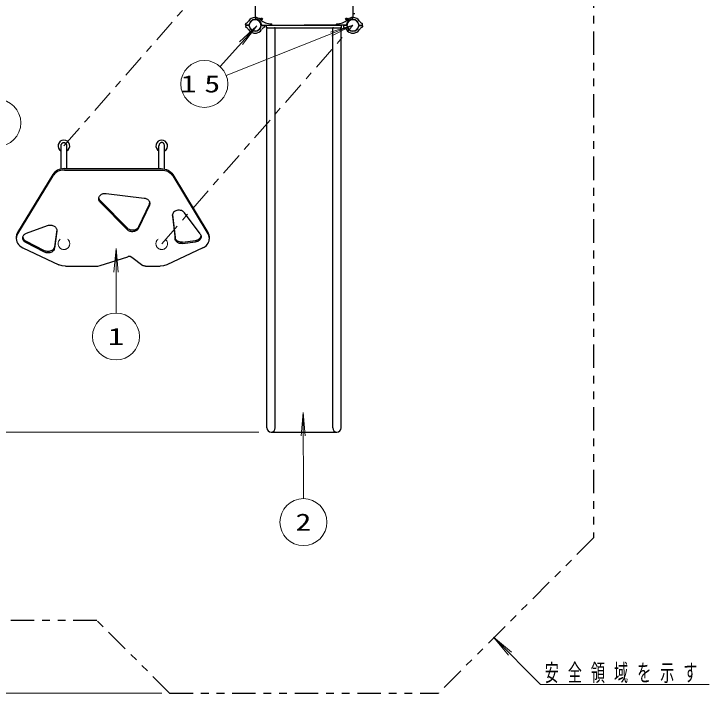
# Model space of a CAD drawing. Units: millimetres on the paper, scale 1:60. Extents: x -385 to 0, y -594 to 267.
# Drawn here: x -244 to -155.2, y 91.4 to 178.2 of the extents above; entities that cross this region are included whole.
import ezdxf
from ezdxf.enums import TextEntityAlignment as Align

# ---------------------------------------------------------------- set-up
doc = ezdxf.new("R2010")
doc.units = ezdxf.units.MM
doc.linetypes.add('USER2', pattern=[6, 3, -1, 1, -1])
doc.linetypes.add('USER3', pattern=[8, 3, -1, 1, -1, 1, -1])
doc.layers.add('LY_1', color=7, linetype='Continuous', lineweight=25)
doc.styles.add('ＭＳ ゴシック', font='')
doc.styles.get('ＭＳ ゴシック').set_extended_font_data('MS Gothic')

msp = doc.modelspace()

# ---------------------------------------------------------------- linework, layer by layer
at = {"layer": 'LY_1', "linetype": 'USER3'}
for p, q in [((-169.951, 215.954), (-169.951, 111.233)), ((-169.951, 111.233), (-189.767, 91.417)), ((-233.411, 100.708), (-313.707, 100.708)), ((-224.12, 91.417), (-233.411, 100.708)), ((-224.12, 91.417), (-189.767, 91.417))]:
    msp.add_line(p, q, dxfattribs=at)
at = {"layer": 'LY_1', "linetype": 'USER2', "lineweight": 13}
for p, q in [((-237.617, 161.331), (-213.194, 189.234)), ((-225.117, 148.831), (-200.694, 176.734))]:
    msp.add_line(p, q, dxfattribs=at)
at = {"layer": 'LY_1'}
for p, q in [((-213.169, 182.984), (-213.169, 177.644)), ((-200.719, 182.984), (-200.719, 177.644)), ((-200.46, 178.192), (-200.61, 178.192)), ((-214.401, 176.793), (-214.396, 176.915)), ((-213.975, 176.759), (-214.367, 176.759)), ((-212.412, 176.759), (-206.944, 176.759)), ((-211.685, 176.734), (-202.202, 176.734)), ((-211.069, 176.794), (-211.074, 176.881)), ((-201.475, 176.759), (-206.944, 176.759)), ((-202.818, 176.794), (-202.813, 176.881)), ((-199.912, 176.759), (-199.52, 176.759)), ((-199.486, 176.793), (-199.491, 176.915)), ((-214.401, 176.674), (-214.396, 176.543)), ((-213.975, 176.709), (-214.367, 176.709)), ((-212.412, 176.709), (-212.02, 176.709)), ((-211.986, 176.674), (-211.991, 176.553)), ((-211.735, 176.467), (-211.735, 176.684)), ((-211.694, 125.292), (-211.694, 176.334)), ((-211.685, 176.417), (-202.202, 176.417)), ((-210.61, 125.292), (-210.61, 176.334)), ((-203.277, 125.292), (-203.277, 176.334)), ((-202.194, 125.292), (-202.194, 176.334)), ((-202.152, 176.467), (-202.152, 176.684)), ((-201.901, 176.674), (-201.896, 176.553)), ((-201.475, 176.709), (-201.867, 176.709)), ((-199.912, 176.709), (-199.52, 176.709)), ((-199.486, 176.674), (-199.491, 176.543)), ((-213.36, 175.748), (-213.36, 175.745)), ((-213.027, 175.748), (-213.027, 175.745)), ((-200.86, 175.748), (-200.86, 175.745)), ((-200.527, 175.748), (-200.527, 175.745)), ((-237.973, 158.383), (-237.973, 161.331)), ((-237.261, 158.428), (-237.261, 161.331)), ((-225.473, 158.428), (-225.473, 161.331)), ((-224.761, 158.383), (-224.761, 161.331)), ((-237.546, 158.428), (-225.188, 158.428)), ((-237.546, 158.247), (-225.188, 158.247)), ((-239.039, 157.671), (-243.526, 150.271)), ((-239.039, 157.489), (-243.526, 150.09)), ((-223.695, 157.671), (-219.208, 150.271)), ((-223.695, 157.489), (-219.208, 150.09)), ((-232.213, 155.255), (-227.356, 154.667)), ((-229.502, 150.799), (-232.983, 154.332)), ((-229.502, 150.617), (-232.983, 154.151)), ((-226.7, 153.929), (-228.076, 150.983)), ((-226.7, 153.747), (-228.076, 150.802)), ((-220.213, 150.09), (-222.223, 152.788)), ((-223.764, 152.367), (-223.423, 149.457)), ((-223.761, 152.521), (-223.423, 149.638)), ((-242.374, 150.18), (-239.69, 151.15)), ((-238.528, 150.615), (-238.817, 148.444)), ((-238.526, 150.451), (-238.817, 148.262)), ((-243.7, 149.664), (-243.7, 149.482)), ((-222.466, 149.029), (-220.796, 149.241)), ((-219.034, 149.482), (-219.034, 149.664)), ((-240.086, 147.938), (-242.478, 149.158)), ((-240.086, 147.757), (-242.478, 148.976)), ((-222.466, 148.847), (-220.796, 149.059)), ((-242.861, 148.297), (-238.251, 146.139)), ((-219.873, 148.297), (-224.483, 146.139)), ((-232.966, 146.053), (-229.462, 147.17)), ((-228.948, 147.094), (-227.537, 146.064)), ((-237.424, 145.96), (-233.571, 145.96)), ((-227.204, 145.96), (-225.31, 145.96)), ((-211.152, 124.751), (-202.735, 124.751))]:
    msp.add_line(p, q, dxfattribs=at)
at = {"layer": 'LY_1', "lineweight": 13}
for p, q in [((-216.885, 170.341), (-200.694, 176.734)), ((-200.694, 176.734), (-203.569, 175.88)), ((-200.694, 176.734), (-203.377, 175.393)), ((-217.663, 171.465), (-212.971, 176.654)), ((-212.971, 176.654), (-215.169, 174.612)), ((-212.971, 176.654), (-214.781, 174.262)), ((-230.96, 148.206), (-231.221, 145.217)), ((-230.96, 148.206), (-230.698, 145.217)), ((-230.96, 139.979), (-230.96, 148.206)), ((-207.061, 127.284), (-207.314, 124.294)), ((-207.061, 127.284), (-206.791, 124.296)), ((-207.027, 116.258), (-207.061, 127.284)), ((-212.694, 124.751), (-359.919, 124.751)), ((-182.756, 98.567), (-180.828, 96.269)), ((-182.756, 98.567), (-180.458, 96.639)), ((-176.72, 92.531), (-182.756, 98.567)), ((-176.72, 92.531), (-155.195, 92.531)), ((-225.12, 91.417), (-369.919, 91.417))]:
    msp.add_line(p, q, dxfattribs=at)
at = {"layer": 'LY_1'}
for points in [[(-237.973, 161.331), (-237.97, 161.388), (-237.961, 161.443), (-237.946, 161.497), (-237.925, 161.548), (-237.899, 161.595), (-237.869, 161.638), (-237.834, 161.676), (-237.795, 161.707), (-237.753, 161.732), (-237.709, 161.751), (-237.663, 161.762), (-237.617, 161.765), (-237.571, 161.762), (-237.525, 161.751), (-237.481, 161.732), (-237.439, 161.707), (-237.4, 161.676), (-237.365, 161.638), (-237.335, 161.595), (-237.309, 161.548), (-237.288, 161.497), (-237.273, 161.443), (-237.264, 161.388), (-237.261, 161.331)], [(-224.761, 161.331), (-224.764, 161.388), (-224.773, 161.443), (-224.788, 161.497), (-224.809, 161.548), (-224.835, 161.595), (-224.865, 161.638), (-224.9, 161.676), (-224.939, 161.707), (-224.981, 161.732), (-225.025, 161.751), (-225.071, 161.762), (-225.117, 161.765), (-225.163, 161.762), (-225.209, 161.751), (-225.253, 161.732), (-225.295, 161.707), (-225.334, 161.676), (-225.369, 161.638), (-225.399, 161.595), (-225.425, 161.548), (-225.446, 161.497), (-225.461, 161.443), (-225.47, 161.388), (-225.473, 161.331)], [(-237.546, 158.428), (-237.777, 158.415), (-238.003, 158.376), (-238.22, 158.312), (-238.424, 158.224), (-238.612, 158.113), (-238.778, 157.982), (-238.922, 157.834), (-239.039, 157.671)], [(-237.546, 158.247), (-237.777, 158.234), (-238.003, 158.195), (-238.22, 158.13), (-238.424, 158.042), (-238.612, 157.931), (-238.778, 157.801), (-238.922, 157.652), (-239.039, 157.489)], [(-225.188, 158.428), (-224.958, 158.415), (-224.732, 158.376), (-224.514, 158.312), (-224.31, 158.224), (-224.123, 158.113), (-223.956, 157.982), (-223.812, 157.834), (-223.695, 157.671)], [(-225.188, 158.247), (-224.958, 158.234), (-224.732, 158.195), (-224.514, 158.13), (-224.31, 158.042), (-224.123, 157.931), (-223.956, 157.801), (-223.812, 157.652), (-223.695, 157.489)], [(-232.983, 154.151), (-233.054, 154.235), (-233.109, 154.326), (-233.146, 154.424), (-233.165, 154.525), (-233.166, 154.627), (-233.148, 154.728), (-233.112, 154.826), (-233.058, 154.918), (-232.988, 155.003), (-232.904, 155.078), (-232.807, 155.142), (-232.699, 155.193), (-232.583, 155.231), (-232.462, 155.254), (-232.337, 155.262), (-232.213, 155.255)], [(-233.161, 154.67), (-233.1, 154.491), (-232.983, 154.332)], [(-227.356, 154.667), (-227.249, 154.648), (-227.145, 154.617), (-227.047, 154.576), (-226.957, 154.524), (-226.876, 154.463), (-226.805, 154.394), (-226.746, 154.318), (-226.7, 154.236), (-226.667, 154.15), (-226.649, 154.061), (-226.645, 153.971), (-226.655, 153.881), (-226.673, 153.813), (-226.7, 153.747)], [(-226.7, 153.929), (-226.67, 154.004), (-226.652, 154.082)], [(-222.223, 152.788), (-222.296, 152.87), (-222.383, 152.943), (-222.482, 153.005), (-222.591, 153.054), (-222.708, 153.089), (-222.829, 153.109), (-222.954, 153.114), (-223.077, 153.104), (-223.198, 153.079), (-223.313, 153.04), (-223.419, 152.987), (-223.515, 152.922), (-223.597, 152.846), (-223.665, 152.76), (-223.717, 152.668), (-223.751, 152.57), (-223.767, 152.469), (-223.764, 152.367)], [(-239.69, 151.15), (-239.588, 151.18), (-239.481, 151.2), (-239.373, 151.208), (-239.264, 151.204), (-239.157, 151.188), (-239.053, 151.161), (-238.954, 151.124), (-238.862, 151.076), (-238.778, 151.018), (-238.704, 150.953), (-238.642, 150.88), (-238.591, 150.8), (-238.554, 150.716), (-238.531, 150.629), (-238.521, 150.54), (-238.526, 150.451)], [(-228.076, 150.983), (-228.121, 150.902), (-228.179, 150.827), (-228.249, 150.758), (-228.329, 150.697), (-228.418, 150.645), (-228.515, 150.604), (-228.617, 150.573), (-228.724, 150.553), (-228.832, 150.545), (-228.942, 150.549), (-229.049, 150.564), (-229.153, 150.59), (-229.252, 150.628), (-229.345, 150.676), (-229.428, 150.733), (-229.502, 150.799)], [(-243.526, 150.271), (-243.656, 149.976), (-243.7, 149.664)], [(-243.526, 150.09), (-243.621, 149.899), (-243.679, 149.698), (-243.7, 149.492), (-243.683, 149.286), (-243.628, 149.085), (-243.537, 148.893), (-243.411, 148.714), (-243.254, 148.553), (-243.069, 148.413), (-242.861, 148.297)], [(-242.478, 148.976), (-242.569, 149.03), (-242.651, 149.094), (-242.722, 149.166), (-242.78, 149.246), (-242.824, 149.331), (-242.854, 149.42), (-242.869, 149.512), (-242.869, 149.604), (-242.853, 149.696), (-242.822, 149.785), (-242.777, 149.87), (-242.719, 149.949), (-242.648, 150.021), (-242.566, 150.084), (-242.474, 150.138), (-242.374, 150.18)], [(-228.076, 150.802), (-228.121, 150.721), (-228.179, 150.645), (-228.249, 150.576), (-228.329, 150.515), (-228.418, 150.464), (-228.515, 150.422), (-228.617, 150.391), (-228.724, 150.372), (-228.832, 150.363), (-228.942, 150.367), (-229.049, 150.382), (-229.153, 150.409), (-229.252, 150.446), (-229.345, 150.494), (-229.428, 150.551), (-229.502, 150.617)], [(-220.213, 150.09), (-220.161, 150.008), (-220.123, 149.921), (-220.099, 149.831), (-220.091, 149.739), (-220.097, 149.648), (-220.119, 149.557), (-220.155, 149.47), (-220.206, 149.388), (-220.269, 149.312), (-220.344, 149.243), (-220.43, 149.184), (-220.525, 149.135), (-220.627, 149.096), (-220.735, 149.069), (-220.765, 149.064), (-220.796, 149.059)], [(-219.873, 148.297), (-219.707, 148.386), (-219.555, 148.491), (-219.419, 148.609), (-219.301, 148.74), (-219.204, 148.882), (-219.127, 149.032), (-219.073, 149.189), (-219.042, 149.349), (-219.034, 149.512), (-219.05, 149.674), (-219.09, 149.834), (-219.152, 149.988), (-219.179, 150.039), (-219.208, 150.09)], [(-219.037, 149.573), (-219.035, 149.709), (-219.048, 149.844), (-219.078, 149.977), (-219.124, 150.107), (-219.163, 150.19), (-219.208, 150.271)], [(-242.863, 149.647), (-242.838, 149.549), (-242.796, 149.455), (-242.737, 149.367), (-242.664, 149.287), (-242.576, 149.217), (-242.478, 149.158)], [(-222.466, 149.029), (-222.601, 149.021), (-222.736, 149.031), (-222.868, 149.059), (-222.992, 149.104), (-223.105, 149.164), (-223.205, 149.239), (-223.289, 149.327), (-223.354, 149.424), (-223.399, 149.529), (-223.423, 149.638)], [(-222.466, 148.847), (-222.601, 148.839), (-222.736, 148.849), (-222.868, 148.877), (-222.992, 148.922), (-223.105, 148.983), (-223.205, 149.058), (-223.289, 149.145), (-223.354, 149.242), (-223.399, 149.347), (-223.423, 149.457)], [(-220.796, 149.241), (-220.666, 149.266), (-220.543, 149.308), (-220.43, 149.366), (-220.329, 149.438), (-220.243, 149.522), (-220.175, 149.616), (-220.127, 149.718), (-220.098, 149.825)], [(-238.817, 148.444), (-238.839, 148.347), (-238.877, 148.254), (-238.931, 148.166), (-239, 148.086), (-239.083, 148.014), (-239.177, 147.953), (-239.281, 147.904), (-239.393, 147.868), (-239.509, 147.845), (-239.629, 147.836), (-239.749, 147.841), (-239.867, 147.86), (-239.98, 147.893), (-240.086, 147.938)], [(-238.817, 148.262), (-238.839, 148.166), (-238.877, 148.072), (-238.931, 147.985), (-239, 147.904), (-239.083, 147.833), (-239.177, 147.772), (-239.281, 147.723), (-239.393, 147.686), (-239.509, 147.663), (-239.629, 147.654), (-239.749, 147.659), (-239.867, 147.678), (-239.98, 147.711), (-240.086, 147.757)], [(-228.948, 147.094), (-229.002, 147.129), (-229.062, 147.157), (-229.125, 147.178), (-229.192, 147.192), (-229.26, 147.198), (-229.329, 147.196), (-229.396, 147.187), (-229.462, 147.17)], [(-237.424, 145.96), (-237.852, 146.005), (-238.251, 146.139)], [(-233.571, 145.96), (-233.263, 145.983), (-232.966, 146.053)], [(-227.204, 145.96), (-227.295, 145.966), (-227.382, 145.986), (-227.464, 146.019), (-227.537, 146.064)], [(-224.483, 146.139), (-224.882, 146.005), (-225.31, 145.96)]]:
    msp.add_lwpolyline(points, dxfattribs=at)
for centre, radius in [((-212.369, 177.559), 0.108), ((-201.518, 177.559), 0.108), ((-213.194, 176.734), 0.743), ((-200.694, 176.734), 0.743)]:
    msp.add_circle(centre, radius, dxfattribs=at)
at = {"layer": 'LY_1', "lineweight": 13}
for centre in [(-219.676, 169.239), (-246.119, 164.268), (-230.96, 136.979), (-207.018, 113.258)]:
    msp.add_circle(centre, 3, dxfattribs=at)
at = {"layer": 'LY_1', "linetype": 'USER3', "lineweight": 13}
for centre in [(-237.617, 148.831), (-225.117, 148.831)]:
    msp.add_circle(centre, 0.743, dxfattribs=at)
at = {"layer": 'LY_1'}
for centre, radius, start, end in [((-213.194, 176.734), 1, 90, 147.27281), ((-213.194, 176.734), 1, 47.78276, 90), ((-213.085, 177.644), 0.0833, 180, 263.21282), ((-200.694, 176.734), 1, 90, 132.21724), ((-200.802, 177.644), 0.0833, 276.78718, 0), ((-200.694, 176.734), 1, 32.7272, 90), ((-214.367, 176.792), 0.0333, 178, 270), ((-214.313, 176.912), 0.0833, 117.45884, 178), ((-214.736, 177.725), 0.833, 297.45884, 327.27281), ((-213.975, 176.792), 0.0333, 270, 355.72934), ((-213.194, 176.734), 0.75, 90, 175.72934), ((-213.194, 176.734), 0.75, 4.27066, 90), ((-213.194, 176.734), 0.833, 6.78718, 83.21282), ((-211.066, 179.079), 2.167, 227.78276, 268.91585), ((-212.412, 176.792), 0.0333, 184.27066, 270), ((-212.283, 176.842), 0.0833, 186.78718, 270), ((-211.685, 176.684), 0.05, 90, 180), ((-211.107, 176.88), 0.0333, 3, 88.91585), ((-211.103, 176.792), 0.0333, 270, 3), ((-202.784, 176.792), 0.0333, 177, 270), ((-202.78, 176.88), 0.0333, 91.08415, 177), ((-202.821, 179.079), 2.167, 271.08415, 312.21724), ((-202.202, 176.684), 0.05, 0, 90), ((-201.604, 176.842), 0.0833, 270, 353.21282), ((-200.694, 176.734), 0.833, 96.78718, 173.21282), ((-201.475, 176.792), 0.0333, 270, 355.72934), ((-200.694, 176.734), 0.75, 90, 175.72934), ((-200.694, 176.734), 0.75, 4.27066, 90), ((-199.912, 176.792), 0.0333, 184.27066, 270), ((-199.151, 177.725), 0.833, 212.72719, 242.54116), ((-199.574, 176.912), 0.0833, 2, 62.54116), ((-199.52, 176.792), 0.0333, 270, 2), ((-214.367, 176.676), 0.0333, 90, 182), ((-214.313, 176.556), 0.0833, 182, 242.54116), ((-214.736, 175.743), 0.833, 32.7272, 62.54116), ((-213.194, 176.734), 1, 212.72719, 270), ((-213.975, 176.676), 0.0333, 4.27066, 90), ((-213.194, 176.734), 0.75, 184.27066, 270), ((-213.194, 176.734), 0.75, 270, 355.72934), ((-213.194, 176.734), 1, 270, 327.27281), ((-212.412, 176.676), 0.0333, 90, 175.72934), ((-211.651, 175.743), 0.833, 117.45884, 147.27281), ((-212.074, 176.556), 0.0833, 297.45884, 358), ((-212.02, 176.676), 0.0333, 358, 90), ((-211.685, 176.467), 0.05, 180, 270), ((-211.61, 176.334), 0.0833, 90, 180), ((-210.694, 176.334), 0.0833, 0, 90), ((-203.194, 176.334), 0.0833, 90, 180), ((-202.277, 176.334), 0.0833, 0, 90), ((-202.202, 176.467), 0.05, 270, 0), ((-201.867, 176.676), 0.0333, 90, 182), ((-201.813, 176.556), 0.0833, 182, 242.54116), ((-202.236, 175.743), 0.833, 32.7272, 62.54116), ((-200.694, 176.734), 1, 212.72719, 270), ((-201.475, 176.676), 0.0333, 4.27066, 90), ((-200.694, 176.734), 0.75, 184.27066, 270), ((-200.694, 176.734), 0.75, 270, 355.72934), ((-200.694, 176.734), 1, 270, 327.27281), ((-199.912, 176.676), 0.0333, 90, 175.72934), ((-199.151, 175.743), 0.833, 117.45884, 147.27281), ((-199.574, 176.556), 0.0833, 297.45884, 358), ((-199.52, 176.676), 0.0333, 358, 90), ((-213.344, 175.745), 0.0167, 180, 261.37307), ((-213.194, 176.734), 1.017, 261.37307, 270), ((-213.194, 176.734), 1.017, 270, 278.62693), ((-213.044, 175.745), 0.0167, 278.62693, 0), ((-200.844, 175.745), 0.0167, 180, 261.37307), ((-200.694, 176.734), 1.017, 261.37307, 270), ((-200.694, 176.734), 1.017, 270, 278.62693), ((-200.544, 175.745), 0.0167, 278.62693, 0), ((-237.617, 161.331), 0.743, 298.63557, 241.36443), ((-225.117, 161.331), 0.743, 298.63557, 241.36443), ((-211.152, 125.292), 0.542, 180, 270), ((-211.152, 125.292), 0.542, 270, 0), ((-202.735, 125.292), 0.542, 180, 270), ((-202.735, 125.292), 0.542, 270, 0)]:
    msp.add_arc(centre, radius, start, end, dxfattribs=at)

# ---------------------------------------------------------------- texts
at = {"layer": 'LY_1', "style": 'ＭＳ ゴシック'}
for s, width, p in [('1', 1.4, (-230.96, 136.979)), ('2', 1.35, (-207.018, 113.258))]:
    msp.add_text(s, height=2.199, dxfattribs=dict(at, width=width)).set_placement(p, align=Align.MIDDLE_CENTER)
at = {"layer": 'LY_1', "char_height": 2.199, "style": 'ＭＳ ゴシック'}
for s, insert, attachment_point in [('\\T1.5;\\W1.35;15', (-219.676, 169.239), 5), ('\\T1.64;\\W0.6;安全領域を示す', (-176.195, 92.681), 7)]:
    msp.add_mtext(s, dxfattribs=dict(at, insert=insert, attachment_point=attachment_point))

doc.saveas('drawing.dxf')
